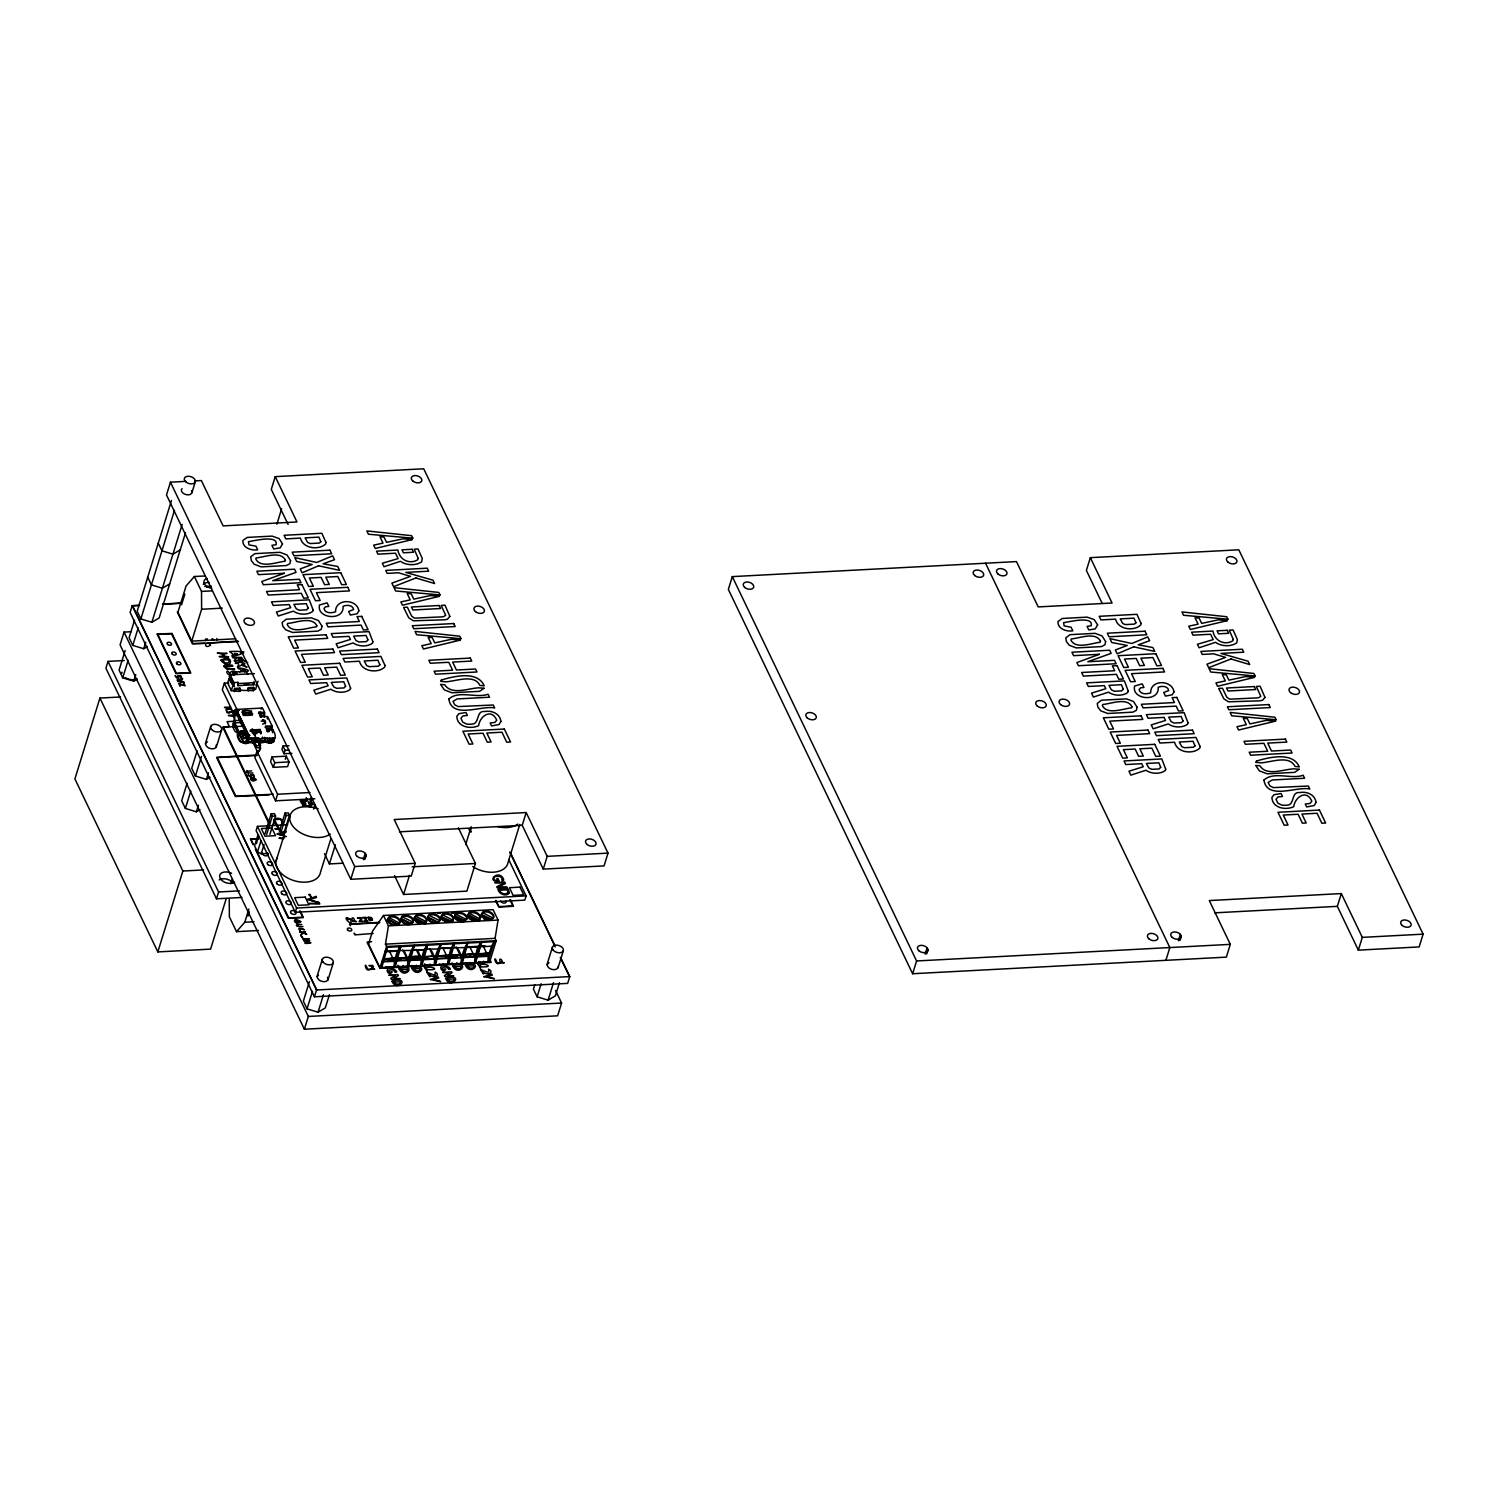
<?xml version="1.0" encoding="UTF-8"?>
<svg xmlns="http://www.w3.org/2000/svg" width="1498" height="1498" viewBox="0 0 1498 1498"><rect width="100%" height="100%" fill="white"/><g stroke="black" fill="none" stroke-linecap="round" stroke-linejoin="round"><path stroke-width="1.5" d="M269.415 729.039L267.767 729.114L267.749 730.837L269.415 730.743L269.49 729.039L272.673 729.451M271.756 729.151L272.524 731.099M265.277 723.815L264.341 721.418L261.139 721.1M244.343 732.166C241.852 739.488 245.747 729.226 243.013 732.297L239.493 732.822C235.598 735.687 242.882 746.828 244.698 741.566M243.5 734.563L243.668 733.589M244.436 732.297L242.976 732.222L243.425 730.855L240.803 731.417L244.211 738.533L246.702 738.402L243.425 730.855M250.147 712.842L250.072 713.554A3.165 1.236 87 0 0 250.035 714.958M264.116 716.774L264.191 713.703M381.728 967.708L387.682 946.511L385.435 951.81L397.813 951.155L400.06 945.856L394.105 967.053L381.728 967.708L382.121 963.851M394.105 967.053L394.423 960.686L397.55 950.593L385.155 951.249M398.562 950.537L411.22 950.444L413.841 945.912L407.512 966.341L395.135 966.996L395.509 963.139M407.512 966.341L407.812 959.975L411.22 950.444M424.608 949.732L411.969 949.826L424.608 949.732L426.874 944.433L420.901 965.63L408.523 966.285L408.917 962.428M420.901 965.63L421.219 959.263L424.346 949.17M425.357 949.114L438.015 949.02L440.637 944.489L434.308 964.918L421.93 965.573L422.305 961.716M434.308 964.918L434.607 958.57L438.015 949.02M435.319 964.862L435.899 959.076L448.295 958.42L447.715 964.206L435.319 964.862L441.273 943.665M456.291 947.485L452.153 947.691L464.811 947.616L467.432 943.066L461.103 963.514L448.726 964.169L449.119 960.293M461.103 963.514L461.421 957.147L464.811 947.616M462.133 963.457L462.713 957.653L475.091 956.997L474.51 962.802L462.133 963.457L468.088 942.242L465.841 947.56L478.218 946.905L480.839 942.373L468.443 943.028M487.487 962.109L475.521 962.746L475.84 956.379M491.606 946.193L488.217 955.724L487.899 962.09L494.228 941.662L491.606 946.193L479.229 946.848L480.727 943.309M263.966 741.622C251.458 735.05 247.226 751.21 247.507 732.971L236.328 709.565L248.631 734.732A3.464 1.348 87 0 1 248.855 739.394L247.788 742.783A3.165 1.236 87 0 1 247.133 743.401L245.223 743.645A3.165 1.236 87 0 1 244.305 742.839L234.737 722.879A3.165 1.236 87 0 1 234.231 720.707L233.913 715.819A3.165 1.236 87 0 1 233.931 714.602L235.036 710.576A3.464 1.348 87 0 1 236.853 710.127L238.088 710.689M242.601 712.336L251.009 712.505L252.301 715.201L251.402 711.232C235.692 707.318 243.2 719.602 252.694 713.928M256.289 731.604L254.81 732.541M254.529 731.904L254.847 730.968M254.735 731.23L256.926 732.896M380.005 967.802L386.596 946.511L385.454 944.152L388.431 925.858L383.469 915.484L493.085 909.679L498.066 920.053L495.089 938.347L496.213 940.707L489.621 961.997M231.272 708.704L225.917 709.958L227.134 707.674L224.457 707.449L230.505 707.131M214.401 640.245L212.21 638.616L211.667 640.432M260.109 712.318L260.015 712.842A3.165 1.236 87 0 0 259.94 714.434L260.09 716.587M263.91 741.922L273.928 741.136L274.902 738.027A3.464 1.348 87 0 0 274.677 733.346L272.936 729.732L269.06 729.938L268.872 731.642L267.206 731.736L265.464 726.006L272.056 726.024L272.561 732.747M276.905 524.225L281.643 508.721M124.259 660.524L108.006 661.386L105.909 668.202L216.48 898.8L242.002 897.452M120.589 696.982L99.935 698.068L74.9 778.941L157.833 951.904L210.6 949.114L226.161 898.837M131.019 631.725L124.034 632.1L120.083 644.87L304.375 1029.22L557.63 1015.813L561.581 1003.042L555.552 990.44M139.202 605.267L132.236 605.641L130.12 612.439L314.411 996.788L567.667 983.381L569.783 976.584L560.72 957.671M185.902 481.364L170.454 482.187L166.503 494.958L350.775 879.307L411.238 876.105L415.189 863.335L394.199 819.537L526.191 812.553L547.201 856.35L543.25 869.121L604.05 865.9L608.001 853.13L423.709 468.78L275.239 476.645L271.288 489.415L288.084 524.45M125.158 650.469L119.072 670.13L122.742 677.826L133.734 681.178L137.385 679.006M134.52 620.228L129.109 637.699L132.779 645.395L143.771 648.746L147.422 646.593M171.446 500.557L137.179 611.24L140.868 618.936L151.86 622.288L159.144 617.962L185.509 532.82M140.868 618.936L174.48 510.387M122.742 677.826L128.154 660.337M132.779 645.395L138.19 627.924M151.86 622.288L182.157 524.375M191.875 492.842L195.302 481.757M133.734 681.178L135.756 674.624M143.771 648.746L145.793 642.193M181.558 604.78L184.853 594.126M205.357 575.944L194.365 576.524L201.518 591.429L201.612 609.255L191.744 641.125L235.729 638.785M187.1 783.285L181.689 800.756L185.377 808.433L196.369 811.804L200.002 809.632M197.137 750.854L191.725 768.324L195.414 776.02L206.406 779.372L210.038 777.2M185.377 808.433L190.789 790.963M195.414 776.02L201.5 756.359M205.301 743.907L210.694 726.511M228.801 682.919L224.344 683.163L222.303 689.754L233.969 714.097L237.845 713.834M228.969 678.725L233.707 686.365L228.969 678.725L227.64 682.976L231.329 690.672L239.792 691.402L240.466 689.267L239.905 688.125L234.624 688.406L233.969 690.522M254.417 673.613L230.149 674.886L229.494 677.021L234.231 684.661L233.707 686.365M231.329 690.672L232.658 686.421M233.182 684.717L233.838 682.582L230.149 674.886M196.369 811.804L198.391 805.25M206.406 779.372L208.428 772.818M216.274 747.259L221.667 729.863M234.531 691.683L234.624 688.406M233.838 682.582L238.051 682.358L237.957 685.635L253.78 684.811L253.892 681.515M237.957 685.635L238.051 682.358M157.833 951.904L182.868 871.031L99.935 698.068M239.792 691.402L239.905 688.125M234.68 714.696C232.546 707.075 228.539 715.07 226.46 711.063C228.988 716.962 231.085 707.992 233.838 714.097M236.441 711.419L236.853 710.127M247.694 689.81L248.35 687.676L253.63 687.395L254.173 688.556L253.518 690.672L239.249 690.26M248.237 690.952L248.35 687.676M244.249 712.879L244.642 711.587M244.155 715.632L244.548 714.359M239.53 732.896L239.886 731.548L243.294 731.286L246.702 738.402M253.518 690.672L253.63 687.395M245.541 715.557L245.934 714.284M258.105 681.29L255.858 685.185L256.926 685.129L255.596 689.38L252.956 689.529M244.08 733.028L243.275 731.455M251.009 712.505L251.402 711.232M248.799 734.301L244.417 735.293M244.211 738.533L240.935 730.987M250.353 731.267L252.432 728.927L253.012 731.136L259.753 730.762L261.045 733.458L260.165 729.489L253.405 729.844M261.083 709.191A3.464 1.348 87 0 1 262.88 708.76L264.622 712.374L258.873 712.243L258.48 713.516L264.116 713.423M252.02 729.919L250.147 730.818L253.312 732.616L253.686 734.769M260.146 713.423L260.54 712.149M244.305 742.839L255.484 742.353A3.165 1.236 87 0 1 254.829 742.989L252.937 743.251A3.165 1.236 87 0 1 252.001 742.428L252.001 740.106L253.293 739.9L256.476 745.667L260.652 745.817L258.705 739.75L260.821 740.705M254.286 733.814L254.866 731.511M252.993 730.762L259.21 730.612L258.817 731.885L256.121 731.942L255.615 730.219L254.772 733.458L253.312 732.616M259.753 730.762L260.165 729.489M263.91 741.922L263.704 742.24A3.165 1.236 87 0 1 263.255 742.54L261.345 742.802A3.165 1.236 87 0 1 260.427 741.997L258.311 741.023L260.259 747.09A5.749 3.614 17.2 0 1 256.944 751.172L254.903 757.763L275.557 800.831L314.842 798.752M260.053 741.229L260.446 739.956M267.356 719.077L267.318 716.531L261.008 716.699L258.873 712.243M261.944 738.42L262.337 737.128M262.543 738.701L262.936 737.428M259.023 751.453L260.39 747.053L252.057 729.582C248.911 728.946 255.091 733.084 252.319 733.29M216.48 898.8L218.577 891.984L108.006 661.386M230.898 883.539L232.246 879.157M272.018 756.921L270.576 761.602L273.329 767.369L287.579 766.62L289.039 761.939L286.268 756.172L272.018 756.921L274.789 762.688L273.329 767.369M287.56 824.761L257.431 826.353L256.102 830.604L295.275 912.282L524.787 900.129L526.098 895.879L509.039 860.283M288.945 745.704L283.01 746.023L281.942 749.431L284.021 753.756L291.941 753.344M258.031 834.629L254.566 845.808L257.506 851.95L261.195 853.785L267.899 853.429M284.021 753.756L285.069 750.348L283.01 746.023M256.345 843.674L258.648 836.221M285.294 759.299L286.268 756.172M257.506 851.95L260.97 840.753M264.865 834.18L271.157 813.826L274.434 813.657L275.576 816.054L269.902 834.367M275.557 800.831L277.598 794.24L256.944 751.172M266.625 834.536L272.299 816.223L271.157 813.826M261.195 853.785L264.079 844.46M229.25 898.931L229.363 916.757L236.515 931.662L244.792 922.225L248.874 909.043M248.013 916.027L249.323 911.776M279.358 831.409L285.032 813.096L288.309 812.927L289.451 815.305L283.777 833.618M280.501 833.806L286.174 815.492L285.032 813.096M276.007 861.275L289.844 816.579M314.393 804.501L309.262 804.108L311.135 797.554M309.337 807.122L310.704 802.722M310.348 804.726L312.296 798.378M311.06 807.066L312.427 802.666M313.588 809.107L314.954 804.688M295.275 912.282L296.585 908.031L257.431 826.353M330.852 838.786L320.478 872.304A22.976 14.493 17.2 0 1 293.065 880.337A22.976 14.493 17.2 0 1 277.355 857.736M343.079 863.204L329.41 863.934L335.346 844.778M309.449 981.508L303.364 1001.151L307.053 1008.847L318.044 1012.199L325.328 1007.873L329.391 994.766M316.939 976.733L322.332 959.338M307.053 1008.847L312.464 991.376M304.375 1029.22L308.326 1016.449L124.034 632.1M314.411 996.788L316.527 989.991L132.236 605.641M350.775 879.307L354.745 866.537L170.454 482.187M363.284 859.721L365.25 853.354M364.838 859.496L366.167 855.246M318.044 1012.199L323.456 994.728M327.931 980.104L333.305 962.708M368.583 943.965L372.534 931.194L383.469 915.484M387.083 921.064L387.739 918.929L398.374 924.509L397.195 925.052M458.369 827.814L475.446 863.466L466.889 891.123L403.58 894.475L409.497 875.319M399.46 922.937L398.618 923.686A6.31 3.988 17.2 0 1 391.353 923.517A6.31 3.988 17.2 0 1 387.795 918.499L389.106 916.795A6.31 3.988 17.2 0 1 396.39 916.963A6.31 3.988 17.2 0 1 399.929 921.982L398.843 925.296L388.263 919.753L387.345 920.54M384.986 959.469L393.412 958.514L385.155 958.945M388.019 960.499L394.199 960.162L394.817 958.177L384.499 958.72M408.093 960.555L395.435 960.63L395.847 958.121L408.224 957.465L396.071 958.589M395.135 966.996L401.089 945.8L398.843 951.099M413.879 919.641L414.553 917.506L425.189 923.105L423.99 923.648M402.681 958.027L406.801 957.802L402.662 950.013M408.224 957.465L407.606 959.45L406.801 957.802M409.46 957.877C437.697 959.001 409.647 952.073 408.842 959.918L421.219 959.263M408.523 966.285L414.478 945.088L412.231 950.387M426.275 921.513L424.252 922.787A6.31 3.988 17.2 0 1 417.436 921.719A6.31 3.988 17.2 0 1 414.609 917.076L415.901 915.39A6.31 3.988 17.2 0 1 423.185 915.559A6.31 3.988 17.2 0 1 426.724 920.577L425.638 923.873L414.328 918.967M413.86 957.934L420.208 957.091L411.95 957.522M416.875 958.963L420.994 958.757L421.612 956.754M421.93 965.573L427.885 944.377L425.638 949.676M465.672 844.629L471.196 826.746M422.642 956.698L435.019 956.042L434.401 958.046L433.615 956.379M453.07 920.09L452.227 920.839A6.31 3.988 17.2 0 1 444.943 920.69A6.31 3.988 17.2 0 1 441.404 915.653L442.715 913.967A6.31 3.988 17.2 0 1 449.98 914.136A6.31 3.988 17.2 0 1 453.519 919.154L452.452 922.468L441.124 917.544M440.655 956.51L447.003 955.668L438.745 956.117M448.426 955.331L436.03 955.986L448.426 955.331L447.808 957.334L447.003 955.668M448.295 958.42L451.141 947.747L438.764 948.403L451.422 948.328L453.669 943.01L447.715 964.206M448.726 964.169L454.68 942.954M449.437 955.275L461.815 954.619L461.197 956.623L460.41 954.956M479.248 921.045L480.072 918.592A6.31 3.988 17.2 0 0 477.225 913.949A6.31 3.988 17.2 0 0 470.409 912.881L469.323 913.368L479.903 918.911M469.529 954.994L473.799 954.245L465.56 954.694M462.845 954.563L475.222 953.908L474.604 955.911L473.799 954.245M475.091 956.997L477.937 946.324L467.619 946.886M474.51 962.802L481.101 941.512M475.521 962.746L481.476 941.549M519.825 824.387L508.065 862.361A22.976 14.493 17.2 0 1 472.731 866.556M543.25 869.121L522.24 825.323L526.191 812.553M476.233 953.851L488.61 953.196L487.992 955.2L487.206 953.552M534.767 984.748L533.419 989.111L537.108 996.788L548.081 1000.158L555.384 995.833L559.428 982.725M537.108 996.788L541.153 983.699M546.976 964.693L552.369 947.298M548.081 1000.158L553.492 982.688M557.968 968.045L563.36 950.65M1090.338 557.668L1112.078 603.02L1038.208 606.915L1016.468 561.581L732.297 576.618L728.346 589.388L912.638 973.737L1226.356 957.128L1230.307 944.358L1209.298 900.56L1341.309 893.576L1362.3 937.374L1358.349 950.144L1419.149 946.923L1423.1 934.153L1238.809 549.803L1090.338 557.668L1086.387 570.438L1102.191 603.413M912.638 973.737L916.589 960.967L732.297 576.618M925.127 954.17L927.093 947.785M926.7 953.926L928.011 949.676M1165.893 960.33L1169.844 947.56L985.553 563.211M1178.383 940.763L1180.349 934.378M1179.956 940.519L1181.267 936.269M1358.349 950.144L1337.34 906.346L1341.309 893.576M475.109 962.765L481.85 942.317L494.228 941.662M177.288 611.877L192.437 643.859L205.357 643.297L192.886 643.503L177.925 612.289L186.089 585.961L194.365 576.524M255.372 849.216L288.309 918.274L303.345 917.619L300.461 911.215M439.026 948.983L440.524 945.444M452.433 948.271L453.931 944.732M387.739 918.929L387.533 919.36A6.31 3.988 17.2 0 0 387.851 921.513M414.553 917.506L414.347 917.937A6.31 3.988 17.2 0 0 414.665 920.09M441.142 916.514L451.984 921.682L450.786 922.225M273.76 741.529L263.704 742.24M246.87 739.282C245.429 745.18 246.028 736.979 248.631 739.75M265.408 723.403C265.183 720.388 259.098 718.928 264.996 720.369C266.887 724.976 263.798 722.392 262.656 724.246M442.846 913.143L446.198 912.919M249.885 735.293L248.631 734.732M263.91 741.323L247.9 742.521M252.862 773.005C253.031 772.575 243.556 774.204 247.058 770.515M302.971 926.588C303.139 926.157 293.664 927.786 297.166 924.097M437.641 913.05L440.712 912.975M235.972 711.044L234.793 710.427L246.814 735.237A3.595 2.397 -25.6 0 0 248.237 736.005M242.264 712.355L243.313 711.325L244.605 714.022L243.219 715.314M252.057 729.582L250.915 730.706M233.351 722.916C231.404 725.369 235.167 735.012 238.463 732.073C235.13 734.32 239.68 744.6 243.088 741.735L233.351 722.916L234.4 723.646L235.13 721.605M234.4 723.646L233.875 725.126L238.725 733.44M467.919 916.121L477.469 920.128M466.458 919.379L464.455 920.652A6.31 3.988 17.2 0 1 457.639 919.603A6.31 3.988 17.2 0 1 454.812 914.96L456.104 913.256A6.31 3.988 17.2 0 1 463.388 913.424A6.31 3.988 17.2 0 1 466.927 918.443L466.496 919.622L455.935 914.08L457.021 913.593A6.31 3.988 17.2 0 1 463.837 914.66A6.31 3.988 17.2 0 1 466.664 919.285M481.326 915.409L490.876 919.416M493.273 917.956L492.43 918.723A6.31 3.988 17.2 0 1 485.146 918.555A6.31 3.988 17.2 0 1 481.607 913.537L482.899 911.833A6.31 3.988 17.2 0 1 490.183 912.001A6.31 3.988 17.2 0 1 493.722 917.019L493.31 918.199L482.731 912.656L483.817 912.17A6.31 3.988 17.2 0 1 490.632 913.237A6.31 3.988 17.2 0 1 493.46 917.881M234.493 710.258C232.433 714.321 230.804 711.887 235.036 710.576A3.595 2.397 -25.6 0 0 235.879 711.25M232.003 674.793L233.051 671.984L235.373 673.894M239.549 671.778L241.384 671.273L240.466 669.363C229.512 665.655 258.499 670.524 244.399 671.909M264.303 716.793L264.79 712.973M180.228 549.86L172.944 554.185L161.953 550.815L158.264 543.137M169.686 583.902L162.402 588.227L151.41 584.875L147.722 577.179M249.529 735.574L248.312 736.155M452.265 913.031L454.269 913.05M251.683 770.871L247.133 771.245L248.2 772.706M301.791 924.453L297.241 924.828L298.308 926.307M267 737.765L267.786 741.154L269.266 741.847M243.668 653.053L240.504 653.409L243.799 651.724M471.215 828.937L470.129 829.78L471.084 831.296M243.406 713.572L250.69 713.853M231.254 675.092C225.112 675.561 226.104 666.591 229.924 673.969C229.98 670.524 235.823 669.456 237.04 673.988M207.379 638.934L205.601 639.047L205.582 640.695M471.102 827.907L468.93 829.461L471.046 832.214M260.259 747.09C254.66 751.116 254.791 738.664 251.645 741.679M247.02 741.679L245.11 741.941L254.716 741.267L252.825 741.529M261.232 741.079L263.142 740.836M273.628 741.716A3.165 1.236 87 0 1 273.179 742.016C266.363 744.806 264.603 738.271 273.067 740.312M267.468 742.409L266.719 742.521A3.165 1.236 87 0 1 265.801 741.697L264.697 737.334C263.573 743.663 273.928 745.63 273.853 739.3A3.165 1.236 87 0 0 274.097 737.859M229.363 676.366L230.055 679.736M194.74 480.895L201.369 480.558L223.108 525.892L296.978 521.978L275.239 476.645M204.777 586.486L211.405 586.13M206.724 587.216L211.143 586.973M201.518 591.429L212.51 590.849M162.439 604.031L181.033 603.057M139.52 605.492L132.573 605.866L316.677 989.841M162.72 604.274L181.258 603.282M201.612 609.255L222.266 608.151M237.939 641.125L208.053 643.035L238.519 641.556M238.613 683.519L254.435 682.676M244.174 684.137L248.705 683.893M235.186 689.548L240.466 689.267M248.893 688.837L254.173 688.556M236.029 709.434L262.075 708.067M235.017 710.651L239.38 710.352M234.119 713.535L237.976 713.329L234.044 713.872M233.95 714.396L237.789 714.209M233.931 714.602L237.77 714.396M238.425 715.52L234.587 715.726L234.886 720.613L240.672 720.313M233.931 721.231L227.059 721.661L229.288 726.436L222.64 727.036L236.572 756.097L216.573 757.389L235.373 796.524L255.521 795.607L269.284 824.274M234.737 722.879L242.433 722.467M243.331 726.156L223.389 727.223L237.208 756.059L256.982 755.011M265.071 727.279L270.614 726.979L270.146 728.477L271.812 728.384M267.599 730.462L269.266 730.369M261.438 732.185L254.697 732.541L256.664 733.739M244.567 735.293L245.578 735.312M245.41 735.668L249.323 735.537M244.343 738.102L246.833 737.971M250.541 737.99L254.866 737.765M256.401 737.877L258.892 737.746M248.855 739.394L274.902 738.027M260.427 741.997L273.872 741.267M285.069 750.348L289.039 750.142M257.057 755.479L237.433 756.527L255.933 795.101L273.366 794.183M274.789 762.688L289.039 761.939M277.598 794.24L309.955 792.517M269.228 794.876L256.139 795.569L268.816 821.971M272.299 816.223L275.576 816.054M286.174 815.492L289.451 815.305M284.564 837.869L278.909 838.168L283.122 838.899M399.498 831.821L522.24 825.323M182.868 871.031L203.503 869.926M354.745 866.537L415.189 863.335M547.201 856.35L608.001 853.13M412.137 866.818L475.446 863.466M218.577 891.984L239.474 890.879M296.585 908.031L526.098 895.879M244.792 922.225L253.967 921.738M379.668 922.3L349.577 924.135L350.476 925.595L350.326 924.322L379.668 922.768M236.515 931.662L258.499 930.483M388.431 925.858L498.066 920.053M373.208 933.441L355.045 934.883L354.108 933.16L355.138 934.396M371.654 941.718L367.047 942.186L379.893 968.307L491.138 962.409L489.322 958.252M385.454 944.152L495.089 938.347M386.596 946.511L496.213 940.707M388.057 947.279L400.434 946.624M401.445 946.567L413.841 945.912M414.852 945.856L427.23 945.201M428.259 945.144L440.637 944.489M441.648 944.433L454.025 943.777M455.055 943.721L467.432 943.066M481.027 946.174L485.146 945.95M1214.616 912.844L1337.34 906.346M450.093 955.518L456.272 955.181M476.888 954.095L485.146 953.646M384.724 959.188L394.817 958.177M422.867 957.166L435.019 956.042M449.662 955.761L461.815 954.619M463.069 955.05L475.222 953.908M476.458 954.338L488.61 953.196M449.924 956.024L456.122 955.705M476.738 954.601L484.978 954.17M395.229 960.106L401.408 959.787M424.084 958.589L428.203 958.364M450.879 957.166L457.077 956.848M477.675 955.743L485.932 955.312M382.027 961.341L394.423 960.686M395.435 960.63L407.812 959.975M422.23 959.226L434.607 958.57M437.697 958.402L448.014 957.859M451.104 957.69L461.421 957.147M464.492 956.979L474.81 956.436M477.899 956.267L488.217 955.724M382.308 961.922L394.686 961.267M409.104 960.499L421.481 959.844M422.511 959.787L434.888 959.132M449.306 958.364L461.684 957.709M476.102 956.941L488.479 956.286M432.959 965.03L379.986 967.82L367.796 942.392M433.596 964.993L436.873 964.824M437.51 964.787L490.483 961.978M316.527 989.991L569.783 976.584M916.589 960.967L1230.307 944.358M1362.3 937.374L1423.1 934.153M308.326 1016.449L561.581 1003.042M284.451 835.378L278.871 834.423L286.23 831.952L285.725 830.922L276.905 833.955L286.399 836.596M459.249 912.151L456.366 912.6L459.081 912.675M267.43 729.226L268.797 729.657M267.43 730.93L268.648 731.305M247.713 662.659L244.062 660.824L245.766 660.768M246.196 741.641L247.825 742.315M243.313 711.325L242.358 711.194L244.605 714.022M217.004 640.189L216.91 638.448M234.437 716.606L228.314 715.501L233.482 714.995L233.557 711.063M464.062 920.839L454.531 916.832A6.31 3.988 17.2 0 0 458.088 920.821M401.595 919.079L410.471 923.667M468.144 914.679L478.78 920.259M454.737 915.39L465.372 920.97L464.193 921.513A6.31 3.988 17.2 0 1 459.624 921.401M453.108 920.334L442.528 914.772L443.614 914.304A6.31 3.988 17.2 0 1 450.43 915.353A6.31 3.988 17.2 0 1 453.257 919.997M428.465 917.619L437.285 922.244M426.312 921.757L415.732 916.196L416.819 915.709A6.31 3.988 17.2 0 1 423.634 916.776A6.31 3.988 17.2 0 1 426.462 921.42M399.498 923.161L388.937 917.619L390.004 917.132A6.31 3.988 17.2 0 1 396.839 918.199A6.31 3.988 17.2 0 1 399.666 922.843M237.658 732.709L238.762 733.514M242.564 742.147L243.612 742.877M455.242 913.068L451.385 913.087M249.904 712.243L250.634 713.647M267.711 716.83L272.243 726.268M276.662 825.323C267.15 817.402 282.822 815.492 282.972 822.926M510.369 852.662L554.672 945.069M509.713 851.988L555.234 946.923M560.289 957.465L569.409 976.453M510.612 899.886L513.514 906.29L498.834 907.076L495.464 900.691M509.882 899.661L512.859 905.859L498.928 906.608L495.95 900.392M483.068 945.762L487.056 954.057M469.66 946.474L473.649 954.769M458.276 949.189L460.279 953.346M456.272 947.185L460.242 955.481M442.865 947.878L446.853 956.192M431.48 950.612L433.465 954.769M394.536 875.618L403.58 894.475M429.477 948.59L433.446 956.904M418.073 951.324L420.077 955.481M420.208 957.091L420.994 958.757M416.07 949.301L420.039 957.615M404.685 952.035L406.67 956.192M393.412 958.514L394.199 960.162M389.274 950.724L393.244 959.02M253.218 683.65L253.78 684.811M247.75 674.475L246.271 671.404L232.546 672.134L234.025 675.205M306.172 797.629L309.262 804.108M271.55 740.499L272.336 742.128M269.49 737.615L271.475 741.735L272.205 739.394A3.165 1.236 87 0 0 272.43 737.934M324.523 853.71L329.41 863.934M259.21 730.612L260.764 733.87M230.542 676.965L233.314 682.732M255.484 730.631L256.121 731.942M253.125 730.35L255.222 734.732M255.091 735.144L252.694 730.518L251.627 731.193M242.957 711.681L244.23 714.377M251.701 729.938L252.993 732.634M255.372 740.592L255.933 741.753M255.091 740.798L255.652 741.959M250.69 737.709L258.349 753.644M224.344 683.163L237.957 711.569M243.219 725.706L240.972 721.062A5.749 3.614 17.2 0 1 242.376 721.867M282.41 823.02L280.613 819.294L274.546 819.612L278.122 827.065M279.34 828.488L277.055 826.072L278.253 828.544L274.846 828.731L278.647 829.368L280.912 831.783L279.714 829.293M299.712 910.99L302.69 917.188L288.758 917.937L256.027 849.628M260.914 713.179L261.364 716.55M260.315 713.909L260.727 716.943M260.615 714.359L260.821 717.392M330.197 834.068A22.976 14.493 17.2 0 1 301.173 833.113A22.976 14.493 17.2 0 1 291.436 812.665A22.976 14.493 17.2 0 1 318.194 808.883M517.784 824.125A22.976 14.493 17.2 0 1 497.373 826.559M219.157 879.944A8.614 5.43 17.2 0 1 233.07 882.977M234.662 882.266A8.614 5.43 17.2 0 1 223.371 881.536A8.614 5.43 17.2 0 1 220.655 873.652A8.614 5.43 17.2 0 1 231.61 873.334M135.869 679.156A8.614 5.43 17.2 0 1 125.252 677.545M121.993 673.276A8.614 5.43 17.2 0 1 121.918 672.171M327.388 977.258A5.449 3.445 17.2 0 1 325.74 981.433A5.449 3.445 17.2 0 1 318.849 979.786A5.449 3.445 17.2 0 1 318.419 975.123M216.124 745.143A5.449 3.445 17.2 0 1 210.881 748.682A5.449 3.445 17.2 0 1 205.975 743.158M206.78 742.278A5.449 3.445 17.2 0 1 207.473 741.903M557.893 966.959A5.449 3.445 17.2 0 1 550.44 968.869A5.449 3.445 17.2 0 1 549.054 962.765M443.258 963.813A3.165 1.985 17.2 0 1 442.21 964.431M440.712 964.506A3.165 1.985 17.2 0 1 439.157 964.038M446.217 922.113A6.31 3.988 17.2 0 1 444.681 921.532M443.314 920.727A6.31 3.988 17.2 0 1 441.086 917.562M456.909 962.652A3.165 1.985 17.2 0 1 455.617 963.72M454.119 963.794A3.165 1.985 17.2 0 1 451.872 962.914M470.054 962.39A3.165 1.985 17.2 0 1 469.024 963.008M467.507 963.102A3.165 1.985 17.2 0 1 465.953 962.615M473.012 920.69A6.31 3.988 17.2 0 1 471.477 920.109M470.11 919.304A6.31 3.988 17.2 0 1 468.256 917.263M430.113 964.057A3.165 1.985 17.2 0 1 428.821 965.143M427.323 965.218A3.165 1.985 17.2 0 1 424.552 963.832M432.81 922.824A6.31 3.988 17.2 0 0 437.397 922.937L438.577 922.394L427.735 917.225A6.31 3.988 17.2 0 0 431.274 922.244M416.463 965.236A3.165 1.985 17.2 0 1 415.414 965.854M413.916 965.929A3.165 1.985 17.2 0 1 412.343 965.461M419.421 923.536A6.31 3.988 17.2 0 1 415.414 921.176M403.299 965.48A3.165 1.985 17.2 0 1 402.026 966.566M400.509 966.641A3.165 1.985 17.2 0 1 397.738 965.255M406.014 924.247A6.31 3.988 17.2 0 0 410.583 924.341L411.781 923.798L400.94 918.649A6.31 3.988 17.2 0 0 404.479 923.667M486.419 919.997A6.31 3.988 17.2 0 0 490.988 920.09L492.187 919.547L481.345 914.379A6.31 3.988 17.2 0 0 482.412 917.619M484.884 919.398A6.31 3.988 17.2 0 1 483.517 918.592M483.704 961.229A3.165 1.985 17.2 0 1 482.412 962.296M480.914 962.39A3.165 1.985 17.2 0 1 478.686 961.491M389.649 966.659A3.165 1.985 17.2 0 1 388.619 967.277M387.121 967.352A3.165 1.985 17.2 0 1 385.548 966.865M392.626 924.959A6.31 3.988 17.2 0 1 388.619 922.599M203.26 584.257A7.471 4.7 17.2 0 1 209.271 582.61M211.667 588.208A7.471 4.7 17.2 0 1 204.271 583.64A7.471 4.7 17.2 0 1 207.042 578.546M506.099 901.028A2.865 1.816 17.2 0 1 504.208 903.088A2.865 1.816 17.2 0 1 500.725 901.047M267.299 853.055A2.865 1.816 17.2 0 1 265.97 855.845A2.865 1.816 17.2 0 1 262.468 853.074M291.361 903.556A2.865 1.816 17.2 0 1 287.092 904.006A2.865 1.816 17.2 0 1 287.054 900.897A2.865 1.816 17.2 0 1 291.361 902.845M262.805 716.25A3.165 1.236 87 0 1 264.547 716.025M261.139 716.344A3.165 1.236 87 0 1 262.88 716.1M243.2 714.527A5.749 3.614 17.2 0 1 244.417 715.276M191.519 490.689A5.449 3.445 17.2 0 1 186.332 494.677A5.449 3.445 17.2 0 1 182.026 488.629M220.805 660.244C232.19 673.033 235.167 652.398 220.805 660.244M223.708 666.292L226.984 669.288L234.68 669.157L227.172 668.202L225.393 666.61L232.864 666.217L232.265 665.168L225.187 664.906L223.708 666.292M243.462 660.169L242.133 661.667L237.714 660.225L234.812 661.442L234.175 660.487L236.721 658.296L232.49 657.472L241.571 657.341L243.462 660.169M290.556 560.608L289.826 563.754L286.361 565.551L261.195 566.881L254.229 564.259L251.346 560.626L250.69 556.863L254.847 553.642L280.014 552.313L286.998 554.953L290.556 560.608M321.976 626.164L321.246 629.31L317.801 631.126L292.634 632.456L285.669 629.815L282.766 626.183L282.13 622.438L286.287 619.198L311.453 617.869L318.419 620.509L321.976 626.164M1105.655 641.631L1104.925 644.777L1101.479 646.593L1076.313 647.922L1069.329 645.282L1066.445 641.65L1065.79 637.905L1069.947 634.665L1095.113 633.336L1102.097 635.976L1105.655 641.631M1137.094 707.187L1136.364 710.333L1132.919 712.149L1107.734 713.479L1100.768 710.838L1097.884 707.206L1097.229 703.461L1101.386 700.221L1126.552 698.892L1133.537 701.532L1137.094 707.187M502.279 879.214L501.905 880.974L503.59 880.375A7.003 4.419 17.2 0 0 503.234 878.446C498.104 868.859 485.221 882.472 499.227 881.142L497.954 878.483L496.774 878.558L497.579 880.244L494.995 880.375C490.333 875.525 501.811 874.57 502.279 879.214M325.871 542.22L325.834 543.774C319.355 550.496 302.839 548.811 300.461 538.1L285.818 538.887L284.096 535.292L321.845 533.288L325.871 542.22M384.911 665.337L384.874 666.891C378.395 673.632 361.879 671.928 359.501 661.236L344.858 662.004L343.136 658.408L380.885 656.405L384.911 665.337M1140.97 623.243L1140.933 624.797C1134.473 631.538 1117.957 629.834 1115.579 619.142L1100.936 619.91L1099.214 616.315L1136.945 614.311L1140.97 623.243M1200.01 746.36L1199.973 747.933C1193.494 754.655 1176.997 752.97 1174.601 742.259L1159.958 743.027L1158.235 739.432L1195.984 737.447L1200.01 746.36M395.266 972.165C400.715 973.101 389.311 964.45 387.064 970.33C388.544 977.782 396.09 969.3 389.48 972.427A2.341 1.479 17.2 0 1 388.731 970.854L389.536 970.198A5.131 3.239 17.2 0 1 393.131 970.011L395.266 972.165M448.876 969.337C454.343 970.18 442.79 961.679 440.655 967.596C442.378 974.917 449.606 966.435 443.09 969.58A2.341 1.479 17.2 0 1 442.341 968.008L443.146 967.352A5.131 3.239 17.2 0 1 446.741 967.165L448.876 969.337M282.504 543.868L280.163 547.837L273.685 548.942L271.943 545.309L276.044 544.766C278.665 534.561 254.304 540.853 248.462 541.639L249.043 544.898L255.952 546.152L257.693 549.785C251.589 550.833 242.376 547.968 242.863 540.478L247.207 537.426L272.093 536.115L279.096 538.568L282.504 543.868M1097.622 624.891L1095.263 628.86L1088.803 629.965L1087.061 626.351L1091.143 625.789C1093.765 615.584 1069.422 621.876 1063.58 622.662L1064.16 625.921L1071.07 627.194L1072.811 630.827C1066.688 631.856 1057.476 628.991 1057.963 621.52L1062.325 618.468L1087.192 617.139L1094.195 619.592L1097.622 624.891M183.524 683.388L184.254 685.466L178.655 683.462L180.097 686.234L179.797 684.286L185.265 685.747L183.524 683.388M300.274 801.018L304.6 801.018L300.349 800.943M301.154 802.853L305.161 803.864L302.24 804.894L305.929 804.407L305.33 802.628L301.341 802.722M302.821 806.336L307.146 806.317L302.877 806.242M305.049 800.775L306.36 800.999L305.049 800.775M307.596 806.074L308.906 806.317L307.596 806.074M299.675 932.168C305.199 931.438 297.615 937.374 303.495 933.085L306.809 934.378L303.42 932.43L305.461 931.793L299.675 932.168M300.199 930.689C294.207 924.79 310.067 932.88 302.24 928.535A3.558 2.247 17.2 0 0 299.75 928.666L300.199 930.689M302.802 938.235L300.63 935.052L302.802 938.235M302.914 938.946L309.019 938.853L302.914 938.946M303.794 940.781L308.12 941.006C296.473 945.8 320.141 941.811 306.603 942.748L309.805 940.538L303.869 940.688M352.704 921.476L356.543 921.607L354.876 921.233C353.079 914.173 349.521 919.941 354.09 921.27L352.779 921.401M357.535 917.825L360.887 918.517L359.108 921.644L363.022 921.439L360.175 921.12L361.73 919.173L360.887 917.6L357.535 917.825M362.553 917.562L365.905 918.255L364.126 921.382L368.059 921.158L365.194 920.858L366.767 918.911L365.905 917.338L362.553 917.562M369.22 965.592L372.571 966.285L370.792 969.393L374.725 969.187L371.86 968.888L373.433 966.94L372.571 965.367L369.22 965.592M370.212 969.318C365.1 973.344 363.658 958.626 367.534 969.112L370.212 969.318M389.068 975.254L395.098 975.853L390.772 978.381L391.353 979.355L400.191 978.7L394.161 978.1L398.468 975.554L397.906 974.58L389.068 975.254M391.97 981.284C397.232 993.099 411.613 975.891 392.102 981.115M399.048 968.813C404.853 980.909 418.204 962.802 399.048 968.813M411.781 968.139C417.455 980.104 431.106 962.465 411.781 968.139M424.402 967.184L426.911 971.341L427.061 969.655C443.801 970.517 427.642 964.506 426.518 968.494L424.402 967.184M426.893 972.408L429.851 976.808L429.158 974.037C431.667 978.906 441.966 975.984 435.206 972.071C434.607 976.322 437.322 976.284 427.042 972.221M442.678 972.408L448.688 973.007L444.382 975.535L444.962 976.527L453.782 975.853L447.771 975.254L452.078 972.726L451.497 971.734L442.678 972.408M445.561 978.456C450.842 990.253 465.223 973.063 445.711 978.269M452.658 965.967C458.463 978.063 471.814 959.975 452.658 965.967M465.391 965.292C471.065 977.258 484.79 959.581 465.391 965.292M477.993 964.337L480.502 968.494L480.671 966.809C497.411 967.671 481.233 961.66 480.128 965.667L477.993 964.337M480.502 969.562L483.461 973.981L482.768 971.191C485.652 976.565 495.669 972.539 488.498 969.169C489.996 973.775 487.243 972.258 480.652 969.393M499.77 962.971C494.677 967.109 493.216 952.204 497.093 962.765L499.77 962.971M500.444 962.708L504.283 962.84L502.616 962.465C500.781 955.612 497.28 961.061 501.83 962.502L500.519 962.615M500.894 721.343L499.152 724.508L491.55 725.931L490.146 722.972L494.789 722.467L496.756 720.238C491.513 707.824 479.847 716.044 478.611 725.687C470.653 729.47 457.077 727.092 456.815 716.306L458.894 713.685L465.972 712.486L467.376 715.426L462.845 715.95L460.935 718.31L462.751 722.13L466.758 724.114A19.68 12.415 17.2 0 0 473.874 723.815C479.416 721.343 476.476 710.408 484.903 711.494C491.775 710.221 500.014 713.647 500.894 721.343M1316.012 802.385L1314.27 805.531L1306.668 806.954L1305.245 804.014L1309.889 803.49L1311.855 801.28C1306.63 788.847 1294.965 797.086 1293.71 806.71C1285.752 810.493 1272.177 808.115 1271.914 797.329L1273.993 794.708L1281.071 793.509L1282.475 796.468L1277.944 796.973L1276.034 799.333L1277.85 803.153L1281.857 805.138A19.68 12.415 17.2 0 0 1288.973 804.857C1294.534 802.385 1291.576 791.431 1300.002 792.536C1306.893 791.244 1315.113 794.67 1316.012 802.385M229.756 651.536L233.482 654.795C223.726 659.607 260.989 650.169 229.756 651.536M448.838 699.042C451.928 719.677 482.487 704.903 494.677 707.974L493.235 704.996L458.351 706.588L454.68 704.79L453.033 701.382L457.152 698.929L489.509 697.225L488.086 694.229C476.476 698.574 458.519 689.941 448.838 699.042M1263.956 780.065C1267.027 800.7 1297.586 785.926 1309.776 789.015L1308.353 786.019L1273.45 787.611L1269.78 785.813L1268.151 782.405L1272.27 779.971L1304.627 778.248L1303.185 775.252C1291.576 779.597 1273.618 770.983 1263.956 780.065M358.846 610.847L357.179 613.749L350.363 615.079L348.641 611.484L353.603 609.536C352.816 604.817 346.525 604.649 343.079 606.316C344.409 621.408 316.209 618.824 319.486 605.005L327.107 602.833L328.83 606.428L325.422 606.802L324.017 608.506C324.972 613.618 331.863 613.262 335.589 611.764C335.084 598.208 357.217 598.62 358.846 610.847M1173.945 691.87L1172.279 694.791L1165.463 696.102L1163.74 692.507L1168.702 690.578C1167.934 685.841 1161.643 685.691 1158.197 687.339C1159.527 702.45 1131.308 699.866 1134.585 686.047L1142.206 683.856L1143.948 687.451L1140.54 687.844L1139.117 689.529C1140.09 694.641 1146.981 694.286 1150.689 692.788C1150.183 679.249 1172.316 679.661 1173.945 691.87M256.177 779.597C249.866 784.765 248.275 773.174 256.177 779.597M300.761 921.644C294.732 927.299 290.35 914.922 300.761 921.644M350.289 919.21C355.082 930.164 338.642 912.994 350.289 919.21M178.075 675.823L177.307 677.583L175.116 675.654L176.708 677.995L178.637 677.826L179.61 675.804L181.726 677.882L180.678 675.617L178.075 675.823M250.803 774.803C251.084 779.484 248.031 772.65 247.9 775.271L250.728 777.106L252.357 774.784L254.454 776.863L253.424 774.597L250.803 774.803M368.077 917.3L369.8 920.746L372.496 920.09A5.543 3.502 17.2 0 0 371.223 917.506L368.077 917.3M246.777 667.078L241.421 665.131C231.385 670.655 244.286 662.191 235.317 663.445C236.047 660.094 251.158 664.457 241.983 664.157L246.777 667.078M230.43 708.629L228.969 709.097L227.921 707.618L230.43 708.629M255.334 779.503L253.181 778.679L255.334 779.503M299.918 921.551L297.746 920.727L299.918 921.551M349.446 919.117L347.48 919.753L346.787 918.311L349.446 919.117M368.901 917.562L368.845 917.881A4.681 2.959 17.2 0 0 369.875 920.053L371.654 919.959A4.681 2.959 17.2 0 0 370.605 917.787L368.901 917.562M430.338 979.542L440.787 981.583L433.634 979.692L438.764 977.969L438.071 976.921L430.394 979.449M483.929 976.696L494.396 978.737L487.243 976.846L492.355 975.123L491.681 974.075L483.929 976.696M508.084 892.134C506.436 895.467 500.351 893.763 499.583 890.243L507.335 889.849L508.084 892.134M509.376 892.658C506.83 897.302 498.759 894.194 497.973 889.344L508.009 888.801L509.376 892.658M222.584 660.281C227.659 667.79 234.381 657.379 222.584 660.281M241.777 660L239.792 660.318L238.369 658.352L241.047 658.465L241.777 660M217.435 652.997L222.004 654.046L223.015 656.18C209.027 656.91 239.043 658.034 224.663 656.236L223.651 654.102L227.059 653.353L217.435 652.997M177.719 681.421L184.235 682.32L179.704 681.496L181.932 680.729L179.03 680.055C190.77 677.283 169.705 680.073 179.985 680.747L177.719 681.421M210.506 645.245C202.324 650.244 205.956 637.792 210.506 645.245M449.849 616.371L447.359 619.292L444.382 619.816L413.448 620.79L408.767 617.813L403.561 607.402L407.381 607.196L411.669 616.184L414.628 618.168L443.165 616.801L445.73 615.36L441.18 605.417L445 605.211L449.849 616.371M1264.967 697.394L1262.477 700.334L1259.481 700.839L1228.547 701.813L1223.866 698.836L1218.66 688.443L1222.48 688.237L1226.787 697.207L1229.746 699.192L1258.283 697.843L1260.829 696.383L1256.298 686.44L1260.118 686.234L1264.967 697.394M285.425 560.215L285.013 561.282C276.868 561.975 260.54 568.753 255.784 558.979L256.195 557.911C264.36 557.256 280.669 550.421 285.425 560.215M316.846 625.771L316.452 626.838C308.307 627.531 291.979 634.309 287.223 624.535L287.616 623.468C295.78 622.812 312.09 615.996 316.846 625.771M1100.524 641.238L1100.131 642.305C1091.967 642.998 1075.639 649.795 1070.883 640.002L1071.295 638.934C1079.459 638.279 1095.768 631.463 1100.524 641.238M1131.964 706.794L1131.552 707.861C1123.406 708.554 1107.078 715.351 1102.322 705.558L1102.734 704.491C1110.898 703.854 1127.208 697.019 1131.964 706.794M313.157 610.098L312.595 611.54C307.296 615.285 298.72 614.892 293.402 611.147L278.31 616.015L276.418 612.083L290.687 607.664L289.189 604.593L273.216 605.435L271.494 601.84L309.281 599.837L313.157 610.098M350.607 688.181L350.026 689.623C344.727 693.368 336.151 692.975 330.833 689.23L315.741 694.098L313.85 690.166L328.137 685.747L326.62 682.676L310.666 683.519L308.944 679.923L346.712 677.92L350.607 688.181M372.908 641.874L372.347 643.316C367.047 647.061 358.471 646.668 353.154 642.923L338.042 647.791L336.17 643.859L350.438 639.44L348.94 636.369L332.968 637.212L331.245 633.617L369.014 631.613L372.908 641.874M1128.275 691.121L1127.694 692.563C1122.395 696.308 1113.819 695.915 1108.501 692.17L1093.409 697.057L1091.518 693.125L1105.805 688.687L1104.288 685.616L1088.334 686.459L1086.612 682.863L1124.38 680.878L1128.275 691.121M1165.706 769.204L1165.144 770.646C1159.845 774.391 1151.25 773.998 1145.933 770.253L1130.84 775.14L1128.968 771.208L1143.236 766.77L1141.738 763.699L1125.766 764.542L1124.043 760.947L1161.811 758.943L1165.706 769.204M1188.026 722.897L1187.446 724.339C1182.147 728.084 1173.571 727.71 1168.253 723.946L1153.16 728.833L1151.269 724.901L1165.538 720.463L1164.04 717.392L1148.086 718.235L1146.363 714.64L1184.132 712.655L1188.026 722.897M418.204 558.417L417.624 559.84C409.291 564.765 399.273 559.615 397.869 550.028L376.522 551.152L377.945 554.148L395.491 553.211L398.131 558.585L382.327 563.267L383.994 566.731L400.434 561.301C406.276 565.532 415.751 565.888 421.668 561.844L422.249 558.417L417.998 548.961L414.178 549.167L418.204 558.417M1233.303 639.459L1232.742 640.863C1224.409 645.807 1214.372 640.657 1212.987 631.051L1191.622 632.193L1193.063 635.171L1210.59 634.253L1213.23 639.609L1197.426 644.29L1199.093 647.754L1215.533 642.324C1221.394 646.556 1230.85 646.911 1236.768 642.885L1237.348 639.44L1233.097 629.984L1229.296 630.19L1233.303 639.459M308.157 608.151L306.641 609.836L299.169 610.229L296.267 608.768L293.87 604.349L306.322 603.675L308.157 608.151M345.607 686.234L344.072 687.919L336.619 688.312L333.717 686.852L331.301 682.414L343.754 681.759L345.607 686.234M367.909 639.927L366.392 641.612L358.921 642.005L356.018 640.564L353.603 636.126L366.074 635.452L367.909 639.927M1123.275 689.174L1121.74 690.859L1114.287 691.271L1111.385 689.81L1108.969 685.372L1121.422 684.717L1123.275 689.174M1160.707 767.257L1159.19 768.942L1151.719 769.335L1148.816 767.894L1146.401 763.456L1158.872 762.8L1160.707 767.257M1183.027 720.95L1181.491 722.654L1174.02 723.047L1171.118 721.587L1168.721 717.149L1181.173 716.493L1183.027 720.95M157.159 634.066L175.978 673.651L190.789 672.995L171.989 633.411L157.159 634.066M250.484 839.03L253.237 844.76L251.14 839.442L258.33 838.917L250.484 839.03M401.67 916.851L401.202 917.787A6.31 3.988 17.2 0 0 404.741 922.805A6.31 3.988 17.2 0 0 412.025 922.974L413.336 921.289A6.31 3.988 17.2 0 0 409.778 916.252A6.31 3.988 17.2 0 0 402.513 916.102L401.67 916.851M413.074 922.131L402.325 916.907L403.411 916.42A6.31 3.988 17.2 0 1 410.227 917.488A6.31 3.988 17.2 0 1 413.074 922.131M428.465 915.428L427.997 916.364A6.31 3.988 17.2 0 0 431.536 921.401A6.31 3.988 17.2 0 0 438.82 921.551L440.131 919.866A6.31 3.988 17.2 0 0 436.592 914.847A6.31 3.988 17.2 0 0 429.308 914.679L428.465 915.428M439.869 920.708L429.121 915.484L430.207 914.997A6.31 3.988 17.2 0 1 437.042 916.064A6.31 3.988 17.2 0 1 439.869 920.708M468.668 913.312L468.2 914.248A6.31 3.988 17.2 0 0 471.027 918.892A6.31 3.988 17.2 0 0 477.862 919.959L480.334 917.731A6.31 3.988 17.2 0 0 476.795 912.713A6.31 3.988 17.2 0 0 469.511 912.544L468.668 913.312M320.834 541.733L319.336 543.062L310.198 543.549L307.596 542.426L305.143 537.857L318.905 537.127L320.834 541.733M379.874 664.85L378.376 666.198L369.238 666.685L366.636 665.561L364.183 660.974L377.927 660.244L379.874 664.85M1135.933 622.756L1134.454 624.104L1125.316 624.591L1122.695 623.468L1120.242 618.88L1134.005 618.15L1135.933 622.756M1194.973 745.892L1193.475 747.221L1184.338 747.708L1181.735 746.584L1179.282 742.016L1193.045 741.285L1194.973 745.892M441.404 680.017L440.599 681.29L445.711 681.815C455.785 681.384 474.098 673.613 479.922 685.41L484.21 685.859C477.488 670.355 453.857 676.272 441.404 680.017M1256.504 761.059L1255.698 762.313L1260.81 762.856C1270.884 762.407 1289.198 754.655 1295.04 766.452L1299.309 766.901C1292.605 751.378 1268.956 757.314 1256.504 761.059M484.023 688.275L479.585 691.327L451.984 692.788L444.326 689.885L440.562 684.399L444.812 684.773C451.516 695.578 468.649 688.181 478.836 687.807L484.023 688.275M1299.122 769.298L1294.703 772.35L1267.102 773.811L1259.425 770.908L1255.68 765.422L1259.93 765.796C1266.634 776.601 1283.749 769.204 1293.935 768.83L1299.122 769.298M252.844 780.121L250.409 778.81L252.376 778.717L252.844 780.121M297.428 922.169L294.994 920.877L296.96 920.764L297.428 922.169M407.606 970.61L406.801 971.266A5.131 3.239 17.2 0 1 403.205 971.453L400.921 969.637L407.25 969.3L407.606 970.61M400.528 983.1L399.723 983.737A5.131 3.239 17.2 0 1 396.127 983.943L393.843 982.108L400.172 981.77L400.528 983.1M420.339 969.936L419.534 970.592A5.131 3.239 17.2 0 1 415.938 970.779L413.673 968.944L420.002 968.626L420.339 969.936M461.215 967.783L460.41 968.42A5.131 3.239 17.2 0 1 456.815 968.607L454.531 966.79L460.86 966.453L461.215 967.783M454.137 980.254L453.314 980.909A5.131 3.239 17.2 0 1 449.737 981.096L447.453 979.261L453.782 978.943L454.137 980.254M473.948 967.109L473.143 967.745A5.131 3.239 17.2 0 1 469.548 967.933L467.264 966.116L473.611 965.779L473.948 967.109M503.852 883.09L496.737 886.76L497.261 887.865L507.298 887.322L498.909 886.835L505.444 883.483L504.789 882.097L494.752 882.622L503.852 883.09M318.568 565.795L302.09 572.779L300.237 568.922L312.146 564.484L296.66 561.469L294.806 557.612L316.696 562.48L332.668 555.852L334.522 559.709L323.119 563.772L337.78 566.506L339.634 570.364L318.568 565.795M1133.668 646.818L1117.19 653.821L1115.336 649.963L1127.245 645.507L1111.759 642.511L1109.924 638.654L1131.795 643.503L1147.768 636.875L1149.621 640.732L1138.218 644.814L1152.88 647.548L1154.733 651.405L1133.668 646.818M415.882 577.966L393.562 586.673L391.877 583.134L410.527 576.356L398.505 572.779L387.196 573.378L385.772 570.401L427.211 568.191L428.653 571.187L405.789 572.405L432.959 580.175L434.57 583.527L415.882 577.966M1231 658.989L1208.68 667.696L1206.976 664.176L1225.626 657.397L1213.623 653.821L1202.295 654.42L1200.872 651.424L1242.329 649.233L1243.752 652.21L1220.907 653.428L1248.059 661.217L1249.669 664.55L1231 658.989M284.32 573.266L261.794 581.524L263.311 584.707L301.023 582.703L299.394 579.295L272.692 580.7L296.061 572.348L294.563 569.203L256.832 571.206L258.48 574.633L284.32 573.266M1099.42 654.289L1076.893 662.565L1078.41 665.73L1116.141 663.745L1114.493 660.318L1087.81 661.723L1111.16 653.371L1109.662 650.244L1071.95 652.229L1073.579 655.656L1099.42 654.289M316.041 896.422L307.221 899.455L318.962 902.489L309.187 899.924L316.546 897.452L316.041 896.422M412.193 539.58L375.249 548.474L373.657 545.16L383.02 543.119L379.949 536.715L384.031 537.089L386.559 542.351L403.168 538.774L412.193 539.58M439.382 596.335L402.456 605.229L400.846 601.915L410.209 599.893L407.138 593.47L411.238 593.845L413.748 599.125L430.375 595.549L439.382 596.335M460.392 640.095L423.447 648.99L421.856 645.675L431.218 643.653L428.147 637.249L432.248 637.605L434.757 642.885L451.385 639.309L460.392 640.095M1227.293 620.621L1190.367 629.497L1188.775 626.183L1198.119 624.16L1195.048 617.756L1199.149 618.112L1201.658 623.393L1218.286 619.816L1227.293 620.621M1254.481 677.377L1217.556 686.271L1215.964 682.938L1225.308 680.916L1222.237 674.512L1226.338 674.868L1228.866 680.148L1245.475 676.572L1254.481 677.377M1275.491 721.137L1238.565 730.032L1236.974 726.699L1246.317 724.676L1243.246 718.272L1247.347 718.628L1249.875 723.909L1266.484 720.332L1275.491 721.137M237.133 653.989L234.961 654.476L234.418 653.334L237.133 653.989M245.017 670.467L242.845 670.935L242.302 669.812L245.017 670.467M329.935 550.178L292.204 552.163L293.926 555.758L331.676 553.773L329.935 550.178M412.1 549.279L401.951 549.822L403.393 552.799L413.523 552.256L412.1 549.279M340.739 572.685L302.989 574.67L308.644 586.467L313.325 586.224L309.393 578.022L321.115 577.404L324.598 584.669L329.279 584.407L325.796 577.161L337.78 576.524L341.713 584.726L346.394 584.482L340.739 572.685M301.941 584.595L297.259 584.857L299.6 589.725L266.532 591.485L268.254 595.062L301.323 593.32L303.663 598.189L308.345 597.945L301.941 584.595M347.761 587.31L310.011 589.313L315.479 600.735L320.16 600.492L316.396 592.665L349.483 590.905L347.761 587.31M439.139 605.51L411.444 606.99L412.886 609.986L440.581 608.506L439.139 605.51M361.692 616.371L357.011 616.633L359.351 621.501L326.283 623.262L328.006 626.857L361.074 625.097L363.415 629.984L368.096 629.722L361.692 616.371M171.54 633.766L157.814 634.478L176.427 673.314L190.152 672.583L171.54 633.766M453.744 623.543L412.306 625.733L413.729 628.729L455.186 626.539L453.744 623.543M326.002 634.778L288.253 636.762L293.72 648.185L298.402 647.941L294.638 640.114L327.725 638.354L326.002 634.778M332.837 649.027L295.087 651.031L300.555 662.453L305.236 662.191L301.473 654.364L334.56 652.622L332.837 649.027M377.365 649.065L339.615 651.068L341.338 654.663L379.088 652.66L377.365 649.065M339.672 663.277L301.922 665.281L307.577 677.077L312.258 676.834L308.326 668.632L320.048 668.014L323.531 675.261L328.212 675.018L324.729 667.752L336.713 667.134L340.645 675.336L345.326 675.092L339.672 663.277M470.316 658.071L428.859 660.281L430.301 663.258L448.801 662.285L452.602 670.205L434.102 671.198L435.525 674.194L476.982 671.984L475.54 669.007L456.422 670.018L452.621 662.079L471.739 661.067L470.316 658.071M1145.052 631.201L1107.303 633.205L1109.026 636.8L1146.775 634.796L1145.052 631.201M1227.199 630.302L1217.069 630.845L1218.492 633.841L1228.622 633.298L1227.199 630.302M1155.838 653.708L1118.088 655.712L1123.743 667.509L1128.425 667.265L1124.492 659.045L1136.214 658.427L1139.697 665.692L1144.378 665.449L1140.896 658.184L1152.898 657.547L1156.831 665.749L1161.493 665.505L1155.838 653.708M1117.04 665.636L1112.377 665.88L1114.718 670.748L1081.631 672.508L1083.354 676.104L1116.441 674.343L1118.781 679.231L1123.444 678.987L1117.04 665.636M1162.86 668.351L1125.11 670.336L1130.597 681.759L1135.259 681.515L1131.514 673.688L1164.583 671.928L1162.86 668.351M1254.257 686.552L1226.544 688.013L1227.986 691.009L1255.68 689.548L1254.257 686.552M504.339 729.039L462.882 731.23L469.099 744.188L472.919 743.982L468.144 734.02L482.993 733.234L487.281 742.165L491.101 741.959L486.813 733.028L501.942 732.222L506.736 742.203L510.556 741.997L504.339 729.039M1176.791 697.413L1172.129 697.656L1174.451 702.543L1141.382 704.285L1143.105 707.88L1176.173 706.12L1178.514 711.007L1183.195 710.764L1176.791 697.413M236.796 756.546L217.322 757.576L235.823 796.168L255.297 795.138L236.796 756.546M1268.862 704.566L1227.405 706.775L1228.847 709.752L1270.285 707.562L1268.862 704.566M1141.101 715.801L1103.352 717.804L1108.838 729.226L1113.501 728.964L1109.756 721.137L1142.824 719.396L1141.101 715.801M1147.936 730.05L1110.187 732.054L1115.673 743.476L1120.335 743.233L1116.59 735.406L1149.659 733.646L1147.936 730.05M1192.464 730.106L1154.733 732.11L1156.456 735.687L1194.187 733.702L1192.464 730.106M1154.771 744.319L1117.021 746.322L1122.676 758.119L1127.357 757.876L1123.425 749.655L1135.147 749.037L1138.63 756.303L1143.311 756.059L1139.828 748.794L1151.831 748.157L1155.763 756.359L1160.426 756.115L1154.771 744.319M1285.415 739.113L1243.958 741.304L1245.4 744.3L1263.9 743.308L1267.701 751.247L1249.201 752.221L1250.643 755.217L1292.081 753.026L1290.658 750.03L1271.521 751.041L1267.72 743.102L1286.857 742.09L1285.415 739.113M271.85 827.963L261.307 828.525L264.996 836.221L275.538 835.659L271.85 827.963M1319.438 810.062L1277.981 812.272L1284.198 825.229L1288.018 825.024L1283.243 815.043L1298.092 814.257L1302.38 823.188L1306.2 823.001L1301.912 814.069L1317.06 813.264L1321.835 823.226L1325.655 823.02L1319.438 810.062M309.936 894.456L308.719 894.512L311.266 897.208L309.936 894.456M305.199 897.115L294.638 897.677L298.327 905.354L308.888 904.811L305.199 897.115M519.993 887.134L509.432 887.696L513.121 895.373L523.682 894.812L519.993 887.134M316.771 903.144L309.243 903.537L317.22 904.062L316.771 903.144M319.317 902.938L318.007 903.013L318.512 904.062L319.823 903.987L319.317 902.938M412.83 538.175L368.433 534.224L366.823 530.91L411.632 535.685L412.83 538.175M1227.929 619.217L1183.532 615.266L1181.941 611.933L1226.731 616.727L1227.929 619.217M440.019 594.931L395.622 590.98L394.03 587.665L438.82 592.44L440.019 594.931M1255.118 675.972L1210.721 672.022L1209.129 668.688L1253.92 673.482L1255.118 675.972M461.028 638.691L416.631 634.74L415.04 631.426L459.83 636.201L461.028 638.691M1276.127 719.733L1231.73 715.782L1230.139 712.449L1274.929 717.242L1276.127 719.733M918.986 950.856A5.449 3.445 17.2 0 0 927.861 950.799A5.449 3.445 17.2 0 0 921.289 945.332A5.449 3.445 17.2 0 0 918.986 950.856M807.347 718.01A5.449 3.445 17.2 0 0 816.204 717.973A5.449 3.445 17.2 0 0 809.65 712.505A5.449 3.445 17.2 0 0 807.347 718.01M744.768 587.497A5.449 3.445 17.2 0 0 753.625 587.441A5.449 3.445 17.2 0 0 747.071 581.973A5.449 3.445 17.2 0 0 744.768 587.497M1148.929 938.871A5.449 3.445 17.2 0 0 1157.785 938.834A5.449 3.445 17.2 0 0 1151.232 933.366A5.449 3.445 17.2 0 0 1148.929 938.871M974.692 575.513A5.449 3.445 17.2 0 0 983.568 575.475A5.449 3.445 17.2 0 0 976.996 570.008A5.449 3.445 17.2 0 0 974.692 575.513M1037.29 706.045A5.449 3.445 17.2 0 0 1046.147 705.989A5.449 3.445 17.2 0 0 1039.575 700.521A5.449 3.445 17.2 0 0 1037.29 706.045M1172.241 937.43A5.449 3.445 17.2 0 0 1181.117 937.392A5.449 3.445 17.2 0 0 1174.544 931.925A5.449 3.445 17.2 0 0 1172.241 937.43M1060.603 704.603A5.449 3.445 17.2 0 0 1069.478 704.566A5.449 3.445 17.2 0 0 1062.906 699.098A5.449 3.445 17.2 0 0 1060.603 704.603M998.024 574.071A5.449 3.445 17.2 0 0 1006.881 574.034A5.449 3.445 17.2 0 0 1000.327 568.566A5.449 3.445 17.2 0 0 998.024 574.071M1402.184 925.464A5.449 3.445 17.2 0 0 1411.041 925.427A5.449 3.445 17.2 0 0 1404.487 919.959A5.449 3.445 17.2 0 0 1402.184 925.464M1227.948 562.106A5.449 3.445 17.2 0 0 1236.824 562.068A5.449 3.445 17.2 0 0 1230.251 556.601A5.449 3.445 17.2 0 0 1227.948 562.106M1290.546 692.638A5.449 3.445 17.2 0 0 1299.403 692.582A5.449 3.445 17.2 0 0 1292.849 687.114A5.449 3.445 17.2 0 0 1290.546 692.638M177.101 664.082A2.303 1.442 17.2 0 0 180.827 664.063A2.303 1.442 17.2 0 0 178.056 661.76A2.303 1.442 17.2 0 0 177.101 664.082M167.739 644.552A2.303 1.442 17.2 0 0 171.465 644.533A2.303 1.442 17.2 0 0 168.694 642.23A2.303 1.442 17.2 0 0 167.739 644.552M172.42 654.308A2.303 1.442 17.2 0 0 176.146 654.289A2.303 1.442 17.2 0 0 173.375 651.986A2.303 1.442 17.2 0 0 172.42 654.308M267.936 864.646A2.865 1.816 17.2 0 0 272.599 864.627A2.865 1.816 17.2 0 0 269.153 861.743A2.865 1.816 17.2 0 0 267.936 864.646M272.617 874.42A2.865 1.816 17.2 0 0 277.28 874.383A2.865 1.816 17.2 0 0 273.834 871.518A2.865 1.816 17.2 0 0 272.617 874.42M277.299 884.176A2.865 1.816 17.2 0 0 281.961 884.157A2.865 1.816 17.2 0 0 278.516 881.273A2.865 1.816 17.2 0 0 277.299 884.176M281.98 893.932A2.865 1.816 17.2 0 0 286.642 893.913A2.865 1.816 17.2 0 0 283.197 891.029A2.865 1.816 17.2 0 0 281.98 893.932M291.342 913.462A2.865 1.816 17.2 0 0 296.005 913.443A2.865 1.816 17.2 0 0 292.559 910.559A2.865 1.816 17.2 0 0 291.342 913.462M348.004 930.314A2.303 1.442 17.2 0 0 351.73 930.295A2.303 1.442 17.2 0 0 348.978 927.992A2.303 1.442 17.2 0 0 348.004 930.314M323.193 962.296A5.749 3.614 17.2 0 0 332.856 963.551A5.749 3.614 17.2 0 0 327.407 957.241A5.749 3.614 17.2 0 0 323.193 962.296M553.249 950.238A5.749 3.614 17.2 0 0 562.892 951.492A5.749 3.614 17.2 0 0 557.443 945.182A5.749 3.614 17.2 0 0 553.249 950.238M211.555 729.451A5.749 3.614 17.2 0 0 221.217 730.706A5.749 3.614 17.2 0 0 215.768 724.395A5.749 3.614 17.2 0 0 211.555 729.451M185.19 481.345A5.749 3.614 17.2 0 0 194.834 482.599A5.749 3.614 17.2 0 0 189.385 476.308A5.749 3.614 17.2 0 0 185.19 481.345M357.142 856.407A5.449 3.445 17.2 0 0 365.999 856.369A5.449 3.445 17.2 0 0 359.445 850.901A5.449 3.445 17.2 0 0 357.142 856.407M245.503 623.58A5.449 3.445 17.2 0 0 254.36 623.524A5.449 3.445 17.2 0 0 247.807 618.056A5.449 3.445 17.2 0 0 245.503 623.58M587.066 844.441A5.449 3.445 17.2 0 0 595.942 844.385A5.449 3.445 17.2 0 0 589.369 838.917A5.449 3.445 17.2 0 0 587.066 844.441M412.849 481.083A5.449 3.445 17.2 0 0 421.706 481.027A5.449 3.445 17.2 0 0 415.152 475.559A5.449 3.445 17.2 0 0 412.849 481.083M475.428 611.596A5.449 3.445 17.2 0 0 484.303 611.559A5.449 3.445 17.2 0 0 477.731 606.091A5.449 3.445 17.2 0 0 475.428 611.596"/></g></svg>
